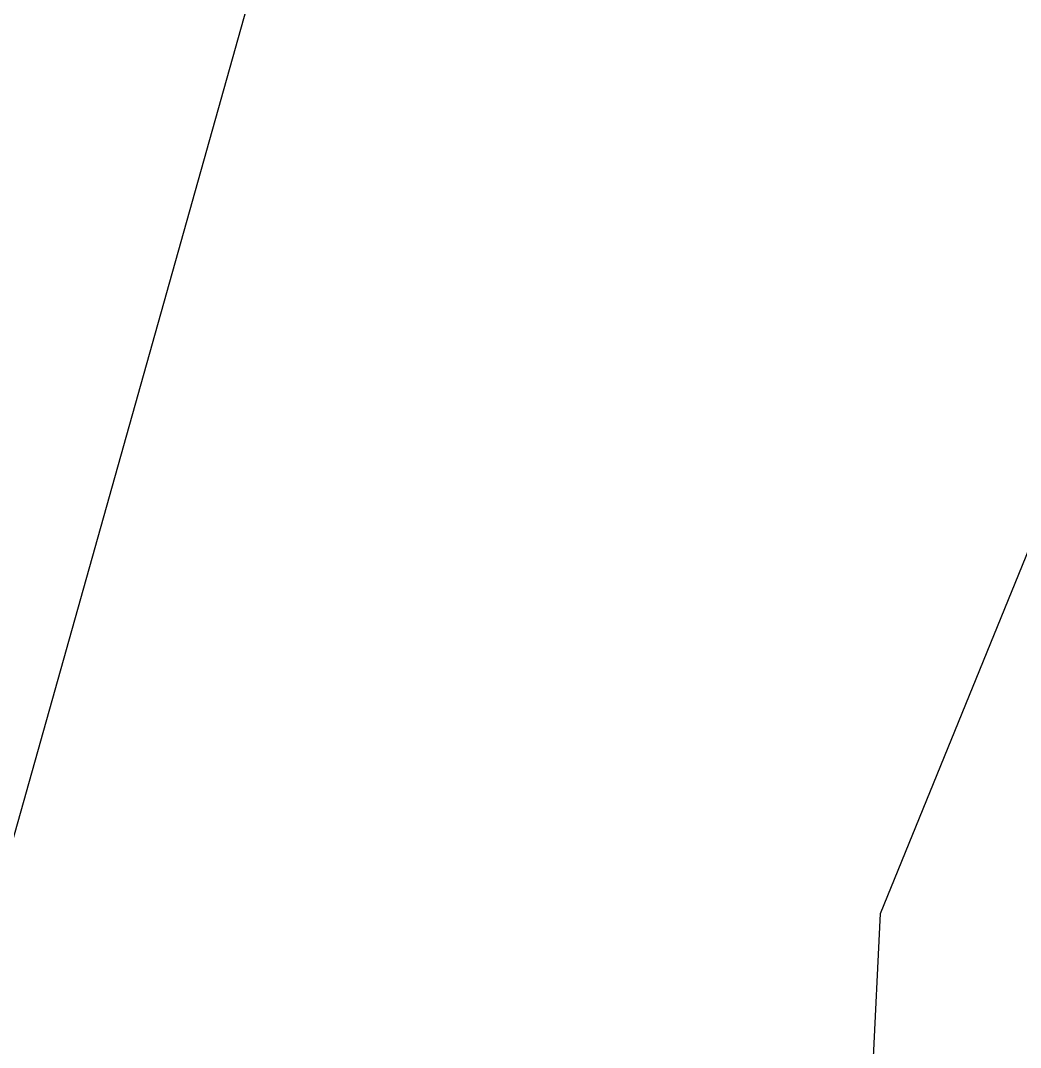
# Model space of a CAD drawing. Header units: inches. Extents: x 653559 to 669309, y 7245317 to 7256454.
# Drawn here: x 663153.74 to 663160.98, y 7253613.02 to 7253620.45 of the extents above; entities that cross this region are included whole.
import ezdxf

# ---------------------------------------------------------------- set-up
doc = ezdxf.new("R2010")
doc.units = ezdxf.units.IN
doc.header["$MEASUREMENT"] = 0
for name, color, linetype in [('Cauce', 5, 'Continuous'), ('Perimetral', 190, 'Continuous'), ('Reserva', 92, 'Continuous')]:
    doc.layers.add(name, color=color, linetype=linetype)

msp = doc.modelspace()

# ---------------------------------------------------------------- linework, layer by layer
at = {"layer": 'Cauce', "color": 160, "transparency": 33554613}
msp.add_polyline3d([(663263.72, 7253767.12, 0), (663198.74, 7253698.14, 0), (663175.16, 7253660.32, 0), (663168, 7253651.72, 0), (663166.12, 7253648.52, 0), (663158.74, 7253632.49, 0), (663153.01, 7253612.11, 0), (663151.75, 7253605.06, 0), (663149.33, 7253572.17, 0), (663147.36, 7253531.42, 0), (663147.83, 7253516.38, 0), (663148.3, 7253501.52, 0)], dxfattribs=at)
at = {"layer": 'Perimetral', "color": 200}
msp.add_polyline3d([(663263.72, 7253767.12, 0), (663198.74, 7253698.14, 0), (663179.1021, 7253666.6427, 0), (663175.16, 7253660.32, 0), (663168, 7253651.72, 0), (663166.12, 7253648.52, 0), (663158.74, 7253632.49, 0), (663153.01, 7253612.11, 0), (663151.75, 7253605.06, 0), (663149.33, 7253572.17, 0), (663147.36, 7253531.42, 0), (663147.83, 7253516.38, 0), (663148.3, 7253501.52, 0)], dxfattribs=at)
at = {"layer": 'Reserva', "transparency": 33554613}
msp.add_polyline3d([(663154.0165, 7253481.6941, 0), (663156.993, 7253553.7932, 0), (663159.9696, 7253613.986, 0), (663170.8837, 7253640.7751, 0), (663194.3655, 7253675.171, 0), (663212.5557, 7253688.0695, 0), (663235.0453, 7253697.6606, 0), (663243.3135, 7253702.6216, 0), (663258.1964, 7253736.0253, 0), (663274.9975, 7253772.7363, 0), (663301.7866, 7253798.2025, 0), (663309.7241, 7253814.0775, 0), (663309.7241, 7253829.6218, 0), (663301.4558, 7253839.8745, 0), (663299.1407, 7253853.7651, 0), (663309.3934, 7253867.325, 0), (663324.6069, 7253878.9006, 0), (663335.1903, 7253892.4605, 0), (663330.8908, 7253913.6272, 0), (663319.3152, 7253929.1715, 0), (663296.1642, 7253950.9997, 0), (663290.8725, 7253972.8279, 0), (663293.8491, 7254000.6092, 0)], dxfattribs=at)

doc.saveas('drawing.dxf')
